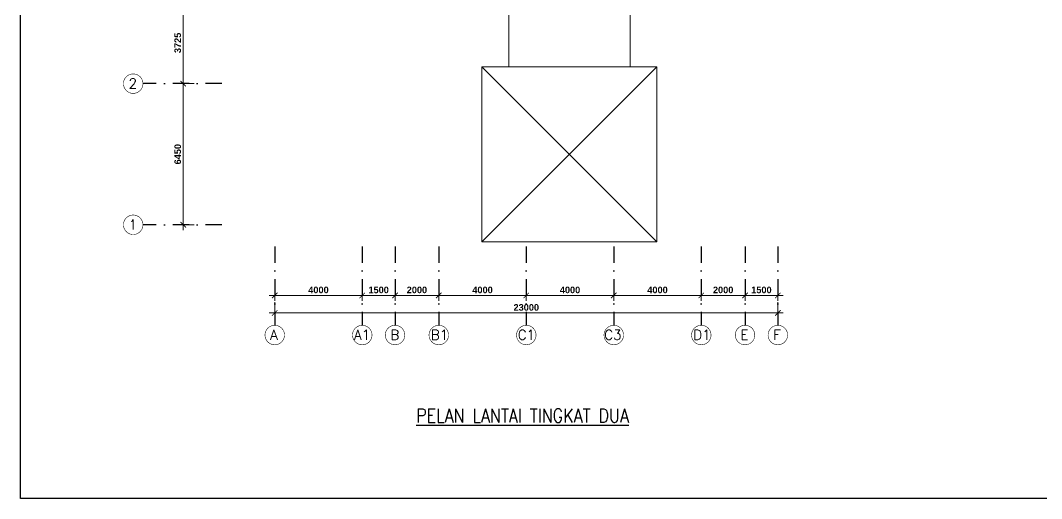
# Model space of a CAD drawing. Header units: inches. Extents: x -106504901 to 86801075, y -86378143 to 86869072.
# Drawn here: x 147265 to 193949, y 43200 to 65055 of the extents above; entities that cross this region are included whole.
import ezdxf

# ---------------------------------------------------------------- set-up
doc = ezdxf.new("R2010")
doc.units = ezdxf.units.IN
doc.header["$MEASUREMENT"] = 0
doc.linetypes.add('DASHDOT', pattern=[1, 0.5, -0.25, 0, -0.25])
doc.linetypes.add('DASHED2', pattern=[0.375, 0.25, -0.125])
doc.layers.get('0').update_dxf_attribs({"color": 255})
doc.layers.add('dim', color=8, linetype='Continuous', lineweight=20)
doc.layers.add('ROOF', color=8, linetype='Continuous', lineweight=20)
for name, color, linetype in [('FF-TEXT', 7, 'Continuous'), ('GRID', 8, 'DASHDOT'), ('GRID-TEXT', 8, 'Continuous'), ('t.block', 4, 'Continuous')]:
    doc.layers.add(name, color=color, linetype=linetype)
doc.styles.add('LAILA', font='romans.shx', dxfattribs={"width": 0.85, "height": 350})
doc.styles.add('style1', font='romand.shx', dxfattribs={"height": 250})
doc.styles.add('style2', font='sanssb__.ttf', dxfattribs={"height": 1200})

# ---------------------------------------------------------------- blocks, each defined once
blk = doc.blocks.new('_ArchTick')
at = {"color": 0, "linetype": 'ByBlock', "const_width": 0.15}
blk.add_lwpolyline([(-0.5, -0.5), (0.5, 0.5)], dxfattribs=at)

msp = doc.modelspace()

# ---------------------------------------------------------------- linework, layer by layer
at = {"layer": 'dim'}
for p, q in [((154706, 66140), (154706, 61915)), ((155201, 62165), (154456, 62165)), ((155201, 62165), (154456, 62165)), ((154706, 62415), (154706, 55465)), ((155201, 55715), (154456, 55715)), ((158891, 52980), (158891, 52235)), ((162891, 52980), (162891, 52235)), ((162891, 52980), (162891, 52235)), ((164391, 52980), (164391, 52235)), ((164391, 52980), (164391, 52235)), ((166391, 52980), (166391, 52235)), ((166391, 52980), (166391, 52235)), ((170391, 52980), (170391, 52235)), ((170391, 52980), (170391, 52235)), ((174391, 52980), (174391, 52235)), ((174391, 52980), (174391, 52235)), ((178391, 52980), (178391, 52235)), ((178391, 52980), (178391, 52235)), ((180391, 52980), (180391, 52235)), ((180391, 52980), (180391, 52235)), ((181891, 52980), (181891, 52235)), ((158641, 52485), (163141, 52485)), ((162641, 52485), (164641, 52485)), ((164141, 52485), (166641, 52485)), ((166141, 52485), (170641, 52485)), ((170141, 52485), (174641, 52485)), ((174141, 52485), (178641, 52485)), ((178141, 52485), (180641, 52485)), ((180141, 52485), (182141, 52485)), ((158891, 52180), (158891, 51435)), ((181891, 52180), (181891, 51435)), ((158641, 51685), (182141, 51685))]:
    msp.add_line(p, q, dxfattribs=at)
at = {"layer": 'GRID', "ltscale": 1500}
for p, q in [((156475, 62165), (152866, 62165)), ((156475, 55715), (152866, 55715)), ((158891, 54729), (158891, 51120)), ((162891, 54729), (162891, 51120)), ((164391, 54729), (164391, 51120)), ((166391, 54729), (166391, 51120)), ((170391, 54729), (170391, 51120)), ((174391, 54729), (174391, 51120)), ((174391, 54729), (174391, 51120)), ((178391, 54729), (178391, 51120)), ((178391, 54729), (178391, 51120)), ((180391, 54729), (180391, 51120)), ((180391, 54729), (180391, 51120)), ((181891, 54729), (181891, 51120)), ((181891, 54729), (181891, 51120))]:
    msp.add_line(p, q, dxfattribs=at)
at = {"layer": 'GRID-TEXT', "const_width": 24.7}
for points in [[(152866, 62165, 1), (151975, 62165, 0.414214), (152420, 61720, 0.414214), (152866, 62165, 1)], [(152866, 55715, 1), (151975, 55715, 0.414214), (152420, 55270, 0.414214), (152866, 55715, 1)], [(159337, 50674, 1), (158446, 50674, 0.414214), (158891, 50229, 0.414214), (159337, 50674, 1)], [(163337, 50674, 1), (162446, 50674, 0.414214), (162891, 50229, 0.414214), (163337, 50674, 1)], [(164837, 50674, 1), (163946, 50674, 0.414214), (164391, 50229, 0.414214), (164837, 50674, 1)], [(166837, 50674, 1), (165946, 50674, 0.414214), (166391, 50229, 0.414214), (166837, 50674, 1)], [(170837, 50674, 1), (169946, 50674, 0.414214), (170391, 50229, 0.414214), (170837, 50674, 1)], [(174837, 50674, 1), (173946, 50674, 0.414214), (174391, 50229, 0.414214), (174837, 50674, 1)], [(178837, 50674, 1), (177946, 50674, 0.414214), (178391, 50229, 0.414214), (178837, 50674, 1)], [(180837, 50674, 1), (179946, 50674, 0.414214), (180391, 50229, 0.414214), (180837, 50674, 1)], [(182337, 50674, 1), (181446, 50674, 0.414214), (181891, 50229, 0.414214), (182337, 50674, 1)]]:
    msp.add_lwpolyline(points, format="xyb", dxfattribs=at)
at = {"layer": 'ROOF', "linetype": 'Continuous', "ltscale": 2000}
for p, q in [((169591, 62940), (169591, 65290)), ((175141, 62940), (175141, 65290)), ((176366, 54940), (168366, 62940)), ((168366, 54940), (176366, 62940)), ((168366, 62940), (176366, 62940)), ((168366, 62940), (168366, 54940)), ((168366, 62582), (168366, 54940)), ((176366, 54940), (176366, 62940)), ((168366, 54940), (176366, 54940))]:
    msp.add_line(p, q, dxfattribs=at)
at = {"layer": 'ROOF', "linetype": 'DASHED2', "ltscale": 2000}
for p, q in [((168591, 62940), (176141, 62940)), ((168591, 54940), (176141, 54940))]:
    msp.add_line(p, q, dxfattribs=at)
at = {"layer": 't.block', "color": 7, "ltscale": 0.5}
msp.add_lwpolyline([(242120, 43200), (147265, 43200), (147265, 108062), (242120, 108062)], close=True, dxfattribs=at)

# ---------------------------------------------------------------- block references
at = {"layer": 'dim', "xscale": 250, "yscale": 250, "zscale": 250}
for p, rotation in [((154706, 62165), 270), ((154706, 62165), 90), ((154706, 55715), 270), ((158891, 52485), 180), ((162891, 52485), 180), ((164391, 52485), 180), ((166391, 52485), 180), ((170391, 52485), 180), ((174391, 52485), 180), ((178391, 52485), 180), ((180391, 52485), 180), ((158891, 51685), 180)]:
    msp.add_blockref('_ArchTick', p, dxfattribs=dict(at, rotation=rotation))
for p in [(162891, 52485), (164391, 52485), (166391, 52485), (170391, 52485), (174391, 52485), (178391, 52485), (180391, 52485), (181891, 52485), (181891, 51685)]:
    msp.add_blockref('_ArchTick', p, dxfattribs=at)

# ---------------------------------------------------------------- texts
at = {"layer": 'dim', "char_height": 300, "attachment_point": 5, "rotation": 90, "style": 'style2'}
for s, insert in [('\\A1;3725', (154456, 64028)), ('\\A1;6450', (154456, 58940))]:
    msp.add_mtext(s, dxfattribs=dict(at, insert=insert))
at = {"layer": 'dim', "char_height": 300, "attachment_point": 5, "style": 'style2'}
for s, insert in [('\\A1;4000', (160891, 52735)), ('\\A1;1500', (163641, 52735)), ('\\A1;2000', (165391, 52735)), ('\\A1;4000', (168391, 52735)), ('\\A1;4000', (172391, 52735)), ('\\A1;4000', (176391, 52735)), ('\\A1;2000', (179391, 52735)), ('\\A1;1500', (181141, 52735)), ('\\A1;23000', (170391, 51935))]:
    msp.add_mtext(s, dxfattribs=dict(at, insert=insert))
at = {"layer": 'FF-TEXT', "color": 3, "style": 'LAILA', "width": 0.85}
msp.add_text('%%uPELAN LANTAI TINGKAT DUA', height=625, dxfattribs=at).set_placement((165359, 46683))
at = {"layer": 'GRID-TEXT', "style": 'style1'}
for s, p in [('2', (152212, 61950)), ('1', (152212, 55500)), ('A', (158682, 50459)), ('A1', (162520, 50459)), ('B', (164182, 50459)), ('B1', (166029, 50459)), ('C1', (170001, 50459)), ('C3', (173957, 50459)), ('D1', (178027, 50459)), ('E', (180182, 50459)), ('F', (181682, 50459))]:
    msp.add_text(s, height=450, dxfattribs=at).set_placement(p)

doc.saveas('drawing.dxf')
